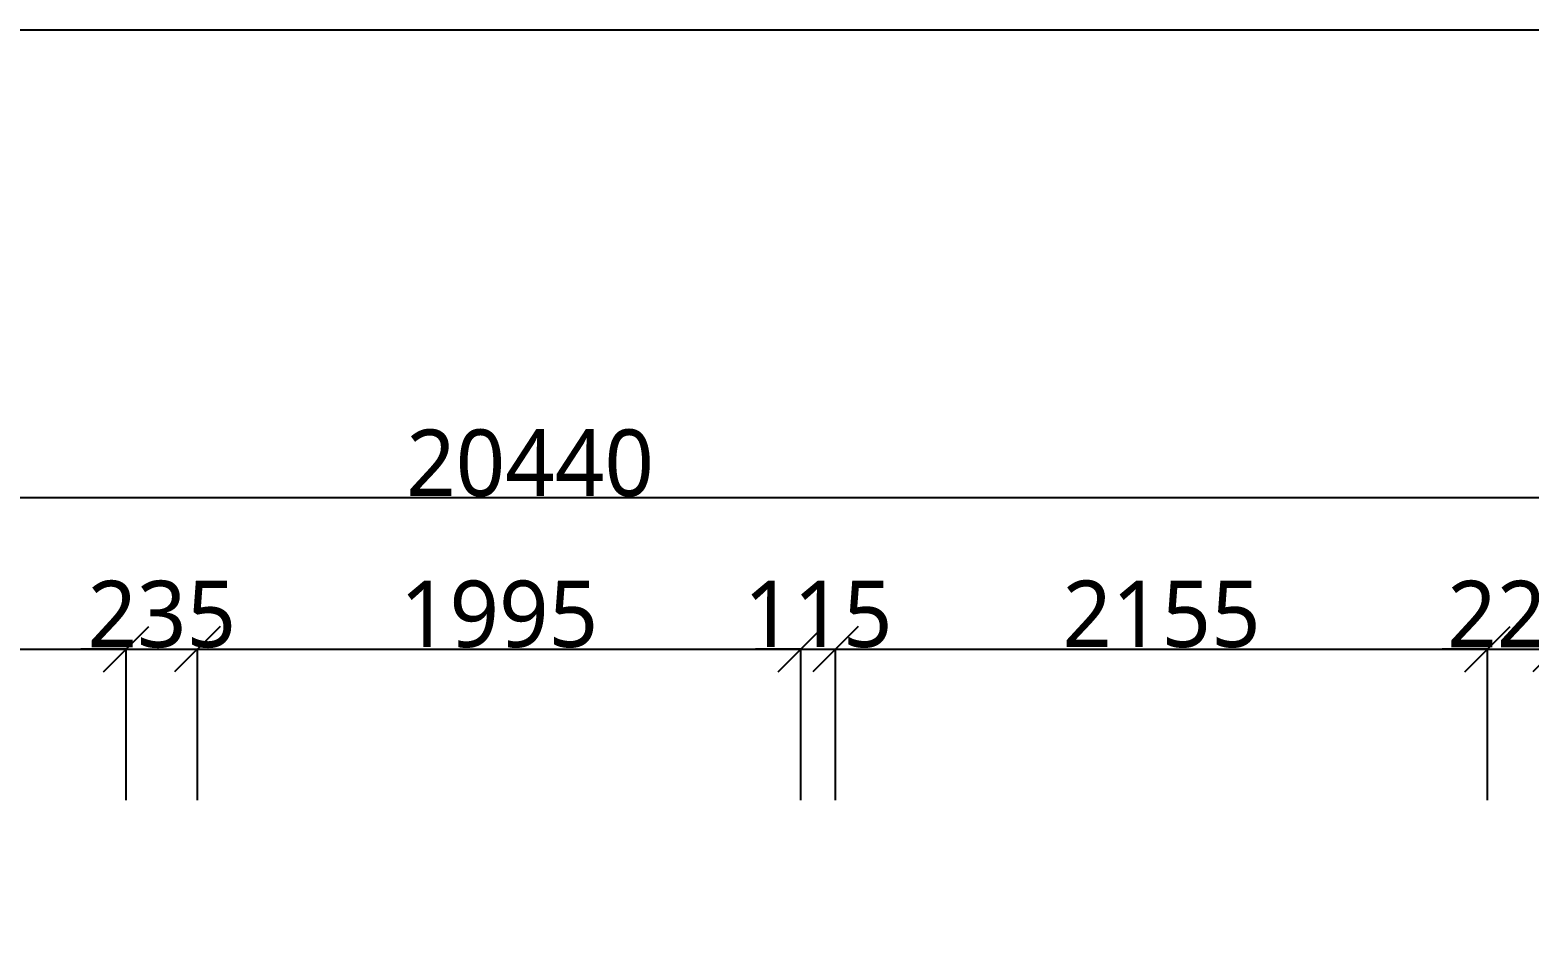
# Model space of a CAD drawing. Header units: millimetres. Extents: x -18923 to 87021, y -73077 to -1985.
# Drawn here: x 45594 to 50549, y -22169 to -19183 of the extents above; entities that cross this region are included whole.
import ezdxf

# ---------------------------------------------------------------- set-up
doc = ezdxf.new("R2010")
doc.units = ezdxf.units.MM
doc.header["$LTSCALE"] = 10
doc.layers.get('Defpoints').update_dxf_attribs({"color": 250})
doc.layers.add('0文字-标注', color=7, linetype='Continuous')
doc.styles.add('dim_font', font='SIMPLEX.shx', dxfattribs={"width": 0.8})
doc.styles.add('图框－雅黑', font='')
doc.styles.get('图框－雅黑').set_extended_font_data('Microsoft YaHei')
doc.dimstyles.new('1-30', dxfattribs={"dimtxt": 150, "dimasz": 4, "dimexe": 1.5, "dimexo": 0, "dimgap": 0.6, "dimtad": 1, "dimdec": 0, "dimlfac": 30, "dimdsep": 46, "dimtxsty": 'dim_font', "dimblk": 'DOTSMALL', "dimcen": 4, "dimdle": 1.5, "dimclrd": 123, "dimclre": 123, "dimclrt": 256, "dimadec": 0, "dimazin": 0, "dimtfac": 1, "dimtdec": 0, "dimtix": 1, "dimtmove": 2, "dimatfit": 3, "dimldrblk": 'DOTSMALL', "dimfxl": 1.5, "dimarcsym": 0})

# ---------------------------------------------------------------- blocks, each defined once
blk = doc.blocks.new('_OBLIQUE')
at = {"color": 0, "linetype": 'ByBlock'}
blk.add_line((-0.5, -0.5), (0.5, 0.5), dxfattribs=at)
blk = doc.blocks.new('*D709')
at = {"layer": '0文字-标注', "color": 8, "lineweight": -2, "transparency": 16777216}
for p, q in [((38730.4, -21230), (45913.4, -21230)), ((38731.9, -21730), (38731.9, -21229)), ((45911.9, -21730), (45911.9, -21229))]:
    blk.add_line(p, q, dxfattribs=at)
at = {"layer": 'Defpoints', "color": 0, "transparency": 16777216}
for p in [(45911.9, -21230), (38731.9, -21730), (45911.9, -21730)]:
    blk.add_point(p, dxfattribs=at)
at = {"layer": '0文字-标注', "color": 8, "lineweight": -2, "transparency": 16777216, "xscale": 150, "yscale": 150, "zscale": 150, "rotation": 180}
blk.add_blockref('_OBLIQUE', (38731.9, -21230), dxfattribs=at)
at = {"layer": '0文字-标注', "color": 8, "lineweight": -2, "transparency": 16777216, "xscale": 150, "yscale": 150, "zscale": 150}
blk.add_blockref('_OBLIQUE', (45911.9, -21230), dxfattribs=at)
at = {"layer": '0文字-标注', "color": 255, "transparency": 16777216, "insert": (42321.9, -21115.1), "char_height": 220, "attachment_point": 5, "style": '图框－雅黑'}
blk.add_mtext('7180', dxfattribs=at)
blk = doc.blocks.new('_DotSmall')
at = {"color": 0, "linetype": 'ByBlock', "const_width": 0.5}
blk.add_lwpolyline([(-0.0625, 0, 1), (0.0625, 0, 1)], format="xyb", close=True, dxfattribs=at)
blk = doc.blocks.new('*D710')
at = {"layer": '0文字-标注', "color": 8, "lineweight": -2, "transparency": 16777216}
for p, q in [((45911.9, -21230), (45761.9, -21230)), ((45911.9, -21730), (45911.9, -21229)), ((45911.9, -21230), (46146.9, -21230)), ((46146.9, -21730), (46146.9, -21229)), ((46146.9, -21230), (46296.9, -21230))]:
    blk.add_line(p, q, dxfattribs=at)
at = {"layer": 'Defpoints', "color": 0, "transparency": 16777216}
for p in [(46146.9, -21230), (45911.9, -21730), (46146.9, -21730)]:
    blk.add_point(p, dxfattribs=at)
at = {"layer": '0文字-标注', "color": 8, "lineweight": -2, "transparency": 16777216, "xscale": 150, "yscale": 150, "zscale": 150}
blk.add_blockref('_OBLIQUE', (45911.9, -21230), dxfattribs=at)
at = {"layer": '0文字-标注', "color": 8, "lineweight": -2, "transparency": 16777216, "xscale": 150, "yscale": 150, "zscale": 150, "rotation": 180}
blk.add_blockref('_OBLIQUE', (46146.9, -21230), dxfattribs=at)
at = {"layer": '0文字-标注', "color": 255, "transparency": 16777216, "insert": (46029.4, -21115.6), "char_height": 220, "attachment_point": 5, "style": '图框－雅黑'}
blk.add_mtext('235', dxfattribs=at)
blk = doc.blocks.new('*D711')
at = {"layer": '0文字-标注', "color": 8, "lineweight": -2, "transparency": 16777216}
for p, q in [((46145.4, -21230), (48143.4, -21230)), ((46146.9, -21730), (46146.9, -21229)), ((48141.9, -21730), (48141.9, -21229))]:
    blk.add_line(p, q, dxfattribs=at)
at = {"layer": 'Defpoints', "color": 0, "transparency": 16777216}
for p in [(48141.9, -21230), (46146.9, -21730), (48141.9, -21730)]:
    blk.add_point(p, dxfattribs=at)
at = {"layer": '0文字-标注', "color": 8, "lineweight": -2, "transparency": 16777216, "xscale": 150, "yscale": 150, "zscale": 150, "rotation": 180}
blk.add_blockref('_OBLIQUE', (46146.9, -21230), dxfattribs=at)
at = {"layer": '0文字-标注', "color": 8, "lineweight": -2, "transparency": 16777216, "xscale": 150, "yscale": 150, "zscale": 150}
blk.add_blockref('_OBLIQUE', (48141.9, -21230), dxfattribs=at)
at = {"layer": '0文字-标注', "color": 255, "transparency": 16777216, "insert": (47144.4, -21115.1), "char_height": 220, "attachment_point": 5, "style": '图框－雅黑'}
blk.add_mtext('1995', dxfattribs=at)
blk = doc.blocks.new('*D712')
at = {"layer": '0文字-标注', "color": 8, "lineweight": -2, "transparency": 16777216}
for p, q in [((48141.9, -21230), (47991.9, -21230)), ((48141.9, -21730), (48141.9, -21229)), ((48141.9, -21230), (48256.9, -21230)), ((48256.9, -21730), (48256.9, -21229)), ((48256.9, -21230), (48406.9, -21230))]:
    blk.add_line(p, q, dxfattribs=at)
at = {"layer": 'Defpoints', "color": 0, "transparency": 16777216}
for p in [(48256.9, -21230), (48141.9, -21730), (48256.9, -21730)]:
    blk.add_point(p, dxfattribs=at)
at = {"layer": '0文字-标注', "color": 8, "lineweight": -2, "transparency": 16777216, "xscale": 150, "yscale": 150, "zscale": 150}
blk.add_blockref('_OBLIQUE', (48141.9, -21230), dxfattribs=at)
at = {"layer": '0文字-标注', "color": 8, "lineweight": -2, "transparency": 16777216, "xscale": 150, "yscale": 150, "zscale": 150, "rotation": 180}
blk.add_blockref('_OBLIQUE', (48256.9, -21230), dxfattribs=at)
at = {"layer": '0文字-标注', "color": 255, "transparency": 16777216, "insert": (48199.4, -21115.1), "char_height": 220, "attachment_point": 5, "style": '图框－雅黑'}
blk.add_mtext('115', dxfattribs=at)
blk = doc.blocks.new('*D713')
at = {"layer": '0文字-标注', "color": 8, "lineweight": -2, "transparency": 16777216}
for p, q in [((48255.4, -21230), (50413.4, -21230)), ((48256.9, -21730), (48256.9, -21229)), ((50411.9, -21730), (50411.9, -21229))]:
    blk.add_line(p, q, dxfattribs=at)
at = {"layer": 'Defpoints', "color": 0, "transparency": 16777216}
for p in [(50411.9, -21230), (48256.9, -21730), (50411.9, -21730)]:
    blk.add_point(p, dxfattribs=at)
at = {"layer": '0文字-标注', "color": 8, "lineweight": -2, "transparency": 16777216, "xscale": 150, "yscale": 150, "zscale": 150, "rotation": 180}
blk.add_blockref('_OBLIQUE', (48256.9, -21230), dxfattribs=at)
at = {"layer": '0文字-标注', "color": 8, "lineweight": -2, "transparency": 16777216, "xscale": 150, "yscale": 150, "zscale": 150}
blk.add_blockref('_OBLIQUE', (50411.9, -21230), dxfattribs=at)
at = {"layer": '0文字-标注', "color": 255, "transparency": 16777216, "insert": (49334.4, -21115.1), "char_height": 220, "attachment_point": 5, "style": '图框－雅黑'}
blk.add_mtext('2155', dxfattribs=at)
blk = doc.blocks.new('*D714')
at = {"layer": '0文字-标注', "color": 8, "lineweight": -2, "transparency": 16777216}
for p, q in [((50411.9, -21230), (50261.9, -21230)), ((50411.9, -21730), (50411.9, -21229)), ((50411.9, -21230), (50636.9, -21230)), ((50636.9, -21730), (50636.9, -21229)), ((50636.9, -21230), (50786.9, -21230))]:
    blk.add_line(p, q, dxfattribs=at)
at = {"layer": 'Defpoints', "color": 0, "transparency": 16777216}
for p in [(50636.9, -21230), (50411.9, -21730), (50636.9, -21730)]:
    blk.add_point(p, dxfattribs=at)
at = {"layer": '0文字-标注', "color": 8, "lineweight": -2, "transparency": 16777216, "xscale": 150, "yscale": 150, "zscale": 150}
blk.add_blockref('_OBLIQUE', (50411.9, -21230), dxfattribs=at)
at = {"layer": '0文字-标注', "color": 8, "lineweight": -2, "transparency": 16777216, "xscale": 150, "yscale": 150, "zscale": 150, "rotation": 180}
blk.add_blockref('_OBLIQUE', (50636.9, -21230), dxfattribs=at)
at = {"layer": '0文字-标注', "color": 255, "transparency": 16777216, "insert": (50524.4, -21115.6), "char_height": 220, "attachment_point": 5, "style": '图框－雅黑'}
blk.add_mtext('225', dxfattribs=at)
blk = doc.blocks.new('*D719')
at = {"layer": '0文字-标注', "color": 8, "lineweight": -2, "transparency": 16777216}
for p, q in [((57468.4, -20730), (37025.4, -20730)), ((37026.9, -21730), (37026.9, -20729)), ((57466.9, -21730), (57466.9, -20729))]:
    blk.add_line(p, q, dxfattribs=at)
at = {"layer": 'Defpoints', "color": 0, "transparency": 16777216}
for p in [(37026.9, -20730), (37026.9, -21730), (57466.9, -21730)]:
    blk.add_point(p, dxfattribs=at)
at = {"layer": '0文字-标注', "color": 8, "lineweight": -2, "transparency": 16777216, "xscale": 150, "yscale": 150, "zscale": 150, "rotation": 180}
blk.add_blockref('_OBLIQUE', (37026.9, -20730), dxfattribs=at)
at = {"layer": '0文字-标注', "color": 8, "lineweight": -2, "transparency": 16777216, "xscale": 150, "yscale": 150, "zscale": 150}
blk.add_blockref('_OBLIQUE', (57466.9, -20730), dxfattribs=at)
at = {"layer": '0文字-标注', "color": 255, "transparency": 16777216, "insert": (47246.9, -20615.7), "char_height": 220, "attachment_point": 5, "style": '图框－雅黑'}
blk.add_mtext('20440', dxfattribs=at)

msp = doc.modelspace()

# ---------------------------------------------------------------- linework, layer by layer
at = {"layer": 'Defpoints', "color": 1}
msp.add_lwpolyline([(34048.7, -19183.2), (60534.7, -19183.2), (60534.7, -32054), (34048.7, -32054)], close=True, dxfattribs=at)

# ---------------------------------------------------------------- dimensions: what is measured, and where the dimension line sits
at = {"layer": '0文字-标注'}
for base, p1, p2, picture, middle in [((37026.9, -20730), (57466.9, -21730), (37026.9, -21730), '*D719', (47246.9, -20615.7)), ((45911.9, -21230), (38731.9, -21730), (45911.9, -21730), '*D709', (42321.9, -21115.1)), ((46146.9, -21230), (45911.9, -21730), (46146.9, -21730), '*D710', (46029.4, -21115.6)), ((48141.9, -21230), (46146.9, -21730), (48141.9, -21730), '*D711', (47144.4, -21115.1)), ((48256.9, -21230), (48141.9, -21730), (48256.9, -21730), '*D712', (48199.4, -21115.1)), ((50411.9, -21230), (48256.9, -21730), (50411.9, -21730), '*D713', (49334.4, -21115.1)), ((50636.9, -21230), (50411.9, -21730), (50636.9, -21730), '*D714', (50524.4, -21115.6))]:
    dim = msp.add_linear_dim(base=base, p1=p1, p2=p2, dimstyle='1-30', override={"dimtxt": 220, "dimasz": 150, "dimexe": 1, "dimlfac": 1, "dimrnd": 5, "dimtxsty": '图框－雅黑', "dimblk1": 'OBLIQUE', "dimblk2": 'OBLIQUE', "dimsah": 1, "dimclrd": 8, "dimclre": 8, "dimclrt": 255}, dxfattribs=at)
    dim.commit()
    dim.dimension.update_dxf_attribs({"geometry": picture, "text_midpoint": middle})

doc.saveas('drawing.dxf')
